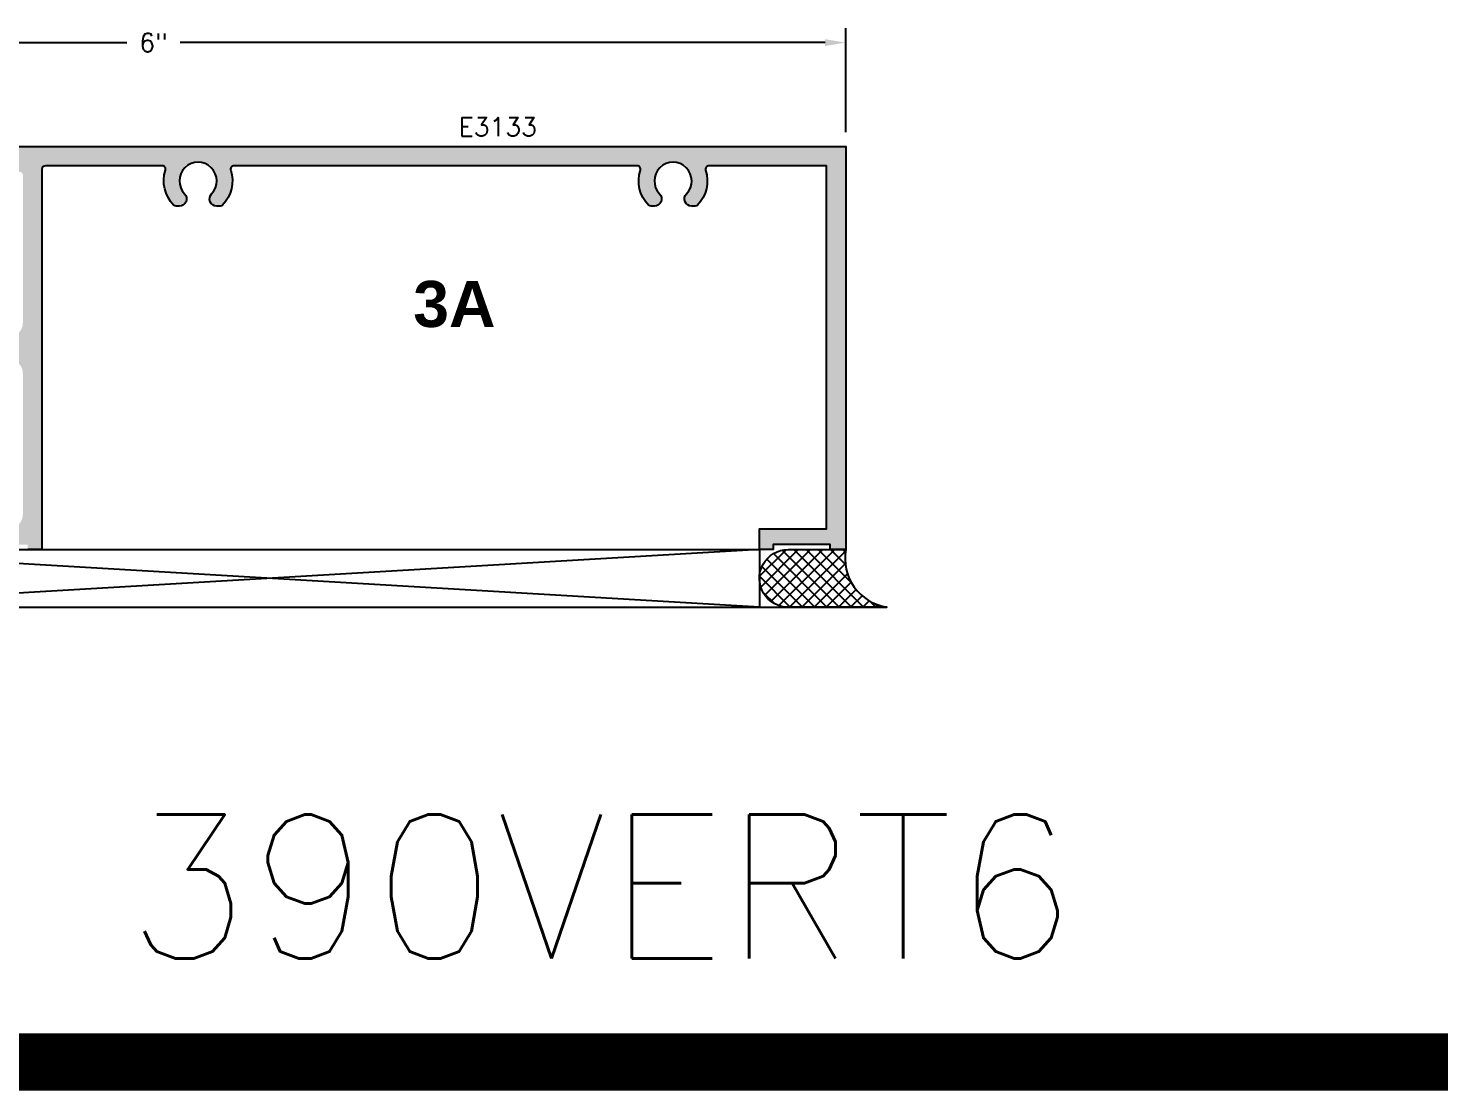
# Model space of a CAD drawing. Extents: x 0 to 139, y 0 to 39.
# Drawn here: x 90.22 to 96.35, y 14.5 to 19.12 of the extents above; entities that cross this region are included whole.
import ezdxf

# ---------------------------------------------------------------- set-up
doc = ezdxf.new("R2010")
doc.units = 0
doc.header["$MEASUREMENT"] = 0
doc.layers.get('DEFPOINTS').update_dxf_attribs({"linetype": 'CONTINUOUS'})
for name, color, linetype in [('R-ANNO-DIMS', 3, 'CONTINUOUS'), ('R-ANNO-TEXT', 6, 'CONTINUOUS'), ('R-DET3', 5, 'CONTINUOUS'), ('R-OTLN', 1, 'CONTINUOUS'), ('R-PAT1', 5, 'CONTINUOUS'), ('TITLE', 7, 'CONTINUOUS')]:
    doc.layers.add(name, color=color, linetype=linetype)
doc.styles.get("Standard").update_dxf_attribs({"font": 'simplex'})
doc.dimstyles.new('1X', dxfattribs={"dimtxt": 0.08, "dimasz": 0.09, "dimexe": 0.0625, "dimexo": 0.0625, "dimgap": 0.0625, "dimtad": 0, "dimdec": 5, "dimzin": 4, "dimtxsty": 'STANDARD', "dimcen": 0, "dimazin": 3, "dimtfac": 1, "dimtdec": 5, "dimtofl": 0, "dimtmove": 0, "dimatfit": 3, "dimtolj": 1, "dimtzin": 0})

# ---------------------------------------------------------------- blocks, each defined once
blk = doc.blocks.new('*D62')
at = {"layer": 'DEFPOINTS', "color": 0}
for p in [(93.76984885118493, 19.0561144800116), (87.77239611304392, 18.59182316405669), (93.76984885118493, 18.60423208819073)]:
    blk.add_point(p, dxfattribs=at)
at = {"layer": 'R-ANNO-DIMS', "color": 0}
for p, q in [((87.77239611304392, 18.65432316405669), (87.77239611304392, 19.1186144800116)), ((93.76984885118493, 18.66673208819073), (93.76984885118493, 19.1186144800116)), ((87.86239611304393, 19.0561144800116), (90.64803327549987, 19.0561144800116)), ((93.67984885118493, 19.0561144800116), (90.87969994216652, 19.0561144800116))]:
    blk.add_line(p, q, dxfattribs=at)
for points in [[(87.86239611304393, 19.0711144800116), (87.86239611304393, 19.0411144800116), (87.77239611304392, 19.0561144800116)], [(93.67984885118493, 19.0711144800116), (93.67984885118493, 19.0411144800116), (93.76984885118493, 19.0561144800116)]]:
    blk.add_solid(points, dxfattribs=at)
at = {"layer": 'R-ANNO-DIMS', "color": 0, "insert": (90.7638666088332, 19.0561144800116), "char_height": 0.08, "attachment_point": 5}
blk.add_mtext('\\A1;6"', dxfattribs=at)

msp = doc.modelspace()

# ---------------------------------------------------------------- hatches: boundary and pattern name
at = {"layer": 'R-PAT1'}
h = msp.add_hatch(dxfattribs=at)
h.set_pattern_fill('DOTS', color=256, scale=0.3, style=0)
h.set_pattern_definition([(0, (86.07644362898971, 15.41254877452055), (0.009375, 0.01875), [0, -0.01875])])
edge = h.paths.add_edge_path()
edge.add_line((89.07734885118494, 16.85423208819073), (89.07734885118494, 16.87623208819073))
edge.add_line((89.07734885118494, 16.87623208819073), (88.66634885118494, 16.87623208819073))
edge.add_line((88.66634885118494, 16.87623208819073), (88.66634885118494, 16.85423208819072))
edge.add_line((88.66634885118494, 16.85423208819073), (88.60434885118494, 16.85423208819073))
edge.add_line((88.60434885118494, 16.85423208819073), (88.60434885118494, 16.92323208819073))
edge.add_line((88.60434885118494, 16.92323208819072), (88.58934885118494, 16.90823208819073))
edge.add_line((88.58934885118494, 16.90823208819073), (88.55034885118494, 16.90823208819073))
edge.add_arc((88.55041838243493, 16.93930161944072), 0.03106960905272464, 180.1282233866437, 269.8717766133596, ccw=False)
edge.add_line((88.51934885118493, 16.93923208819073), (88.51934885118493, 16.95423208819073))
edge.add_line((88.51934885118493, 16.95423208819073), (88.44434885118493, 16.95423208819073))
edge.add_line((88.44434885118494, 16.95423208819073), (88.44434885118494, 17.07923208819073))
edge.add_line((88.44434885118494, 17.07923208819073), (88.53724885118494, 17.07923208819073))
edge.add_line((88.53724885118494, 17.07923208819073), (88.51934885118494, 17.11023208819073))
edge.add_line((88.51934885118493, 17.11023208819073), (88.53724885118493, 17.11023208819073))
edge.add_line((88.53724885118494, 17.11023208819073), (88.51934885118494, 17.14123208819073))
edge.add_line((88.51934885118493, 17.14123208819073), (88.53724885118493, 17.14123208819073))
edge.add_line((88.53724885118494, 17.14123208819073), (88.51934885118494, 17.17223208819073))
edge.add_line((88.51934885118493, 17.17223208819073), (88.53724885118493, 17.17223208819073))
edge.add_line((88.53724885118494, 17.17223208819073), (88.51934885118494, 17.20323208819072))
edge.add_line((88.51934885118493, 17.20323208819072), (88.53724885118493, 17.20323208819072))
edge.add_line((88.53724885118494, 17.20323208819072), (88.51934885118494, 17.23423208819072))
edge.add_line((88.51934885118493, 17.23423208819072), (88.53724885118493, 17.23423208819072))
edge.add_line((88.53724885118494, 17.23423208819072), (88.51934885118494, 17.26523208819072))
edge.add_line((88.51934885118493, 17.26523208819073), (88.51934885118493, 17.37523208819073))
edge.add_line((88.51934885118493, 17.37523208819073), (88.42734885118493, 17.37523208819073))
edge.add_arc((88.42729175898636, 17.44317499599214), 0.06794293178860612, 179.9518545591032, 270.0481454408983, ccw=False)
edge.add_line((88.35934885118493, 17.44323208819073), (88.35934885118493, 17.48023208819072))
edge.add_arc((88.37434885118493, 17.48023208819072), 0.01500000000000057, 0, 180, ccw=False)
edge.add_line((88.38934885118493, 17.48023208819072), (88.38934885118493, 17.44323208819073))
edge.add_line((88.38934885118493, 17.44323208819073), (88.51934885118493, 17.44323208819073))
edge.add_arc((88.5194560801006, 17.36333931710639), 0.07989284304350938, -0.07690008165559448, 90.0769000816556, ccw=False)
edge.add_line((88.59934885118493, 17.36323208819073), (88.59934885118493, 17.03723208819073))
edge.add_arc((88.69255744493493, 17.03744068194073), 0.09320882715818996, 180.1282233866513, 269.8717766133487)
edge.add_line((88.69234885118493, 16.94423208819072), (89.08834885118493, 16.94423208819072))
edge.add_line((89.08834885118493, 16.94423208819072), (89.10834885118493, 16.92423208819072))
edge.add_line((89.10834885118494, 16.92423208819073), (89.12834885118494, 16.94423208819073))
edge.add_line((89.12834885118494, 16.94423208819072), (90.13334885118493, 16.94423208819072))
edge.add_arc((90.13335670559107, 17.0072242337846), 0.06299214608354703, 269.9928558661525, 360.0071441338475)
edge.add_line((90.19634885118494, 17.00723208819073), (90.19634885118494, 17.61923208819073))
edge.add_arc((90.13352671378036, 17.61940995078614), 0.0628223891871608, 359.8377841117325, 450.1622158882658)
edge.add_line((90.13334885118493, 17.68223208819073), (89.99184885118494, 17.68223208819073))
edge.add_line((89.99184885118494, 17.68223208819073), (89.99184885118494, 17.63523208819073))
edge.add_line((89.99184885118494, 17.63523208819073), (89.96084885118493, 17.63523208819073))
edge.add_line((89.96084885118493, 17.63523208819073), (89.86684885118494, 17.66623208819072))
edge.add_line((89.86684885118494, 17.66623208819072), (89.86684885118494, 17.68223208819072))
edge.add_line((89.86684885118494, 17.68223208819073), (89.63334885118495, 17.68223208819073))
edge.add_arc((89.6333958208819, 17.6982790578877), 0.01604703843729277, 180.1677050413187, 269.8322949586876, ccw=False)
edge.add_arc((89.63339582088192, 17.69818511849375), 0.01604703843729589, 90.16770504132342, 179.8322949586702, ccw=False)
edge.add_line((89.63334885118493, 17.71423208819073), (89.64834885118493, 17.71423208819073))
edge.add_line((89.64834885118493, 17.71423208819073), (89.64834885118493, 17.74423208819073))
edge.add_line((89.64834885118493, 17.74423208819073), (89.63334885118493, 17.74423208819073))
edge.add_arc((89.6333958208819, 17.76027905788769), 0.01604703843729099, 180.1677050413124, 269.832294958694, ccw=False)
edge.add_arc((89.6333958208819, 17.76018511849376), 0.01604703843729055, 90.16770504130449, 179.8322949586892, ccw=False)
edge.add_line((89.63334885118493, 17.77623208819072), (89.86684885118494, 17.77623208819072))
edge.add_line((89.86684885118494, 17.77623208819072), (89.86684885118494, 17.79223208819072))
edge.add_line((89.86684885118494, 17.79223208819073), (89.96084885118493, 17.82323208819073))
edge.add_line((89.96084885118493, 17.82323208819073), (89.99184885118494, 17.82323208819073))
edge.add_line((89.99184885118494, 17.82323208819073), (89.99184885118494, 17.77623208819073))
edge.add_line((89.99184885118494, 17.77623208819072), (90.13334885118495, 17.77623208819072))
edge.add_arc((90.13335670559107, 17.8392242337846), 0.06299214608354836, 269.9928558661537, 360.007144133848)
edge.add_line((90.19634885118494, 17.83923208819073), (90.19634885118494, 18.48023208819072))
edge.add_arc((90.18132627053977, 18.48020950754557), 0.01502259761578824, 0.0861220001173086, 89.91387799988946)
edge.add_line((90.18134885118494, 18.49523208819073), (89.91034885118493, 18.49523208819073))
edge.add_arc((89.9103714318301, 18.48020950754557), 0.01502259761578824, 90.08612200011731, 179.9138779998827)
edge.add_line((89.89534885118493, 18.48023208819072), (89.89534885118493, 18.30723208819072))
edge.add_arc((89.88032627053977, 18.30725466883589), 0.01502259761579001, 270.08612200011726, 359.91387799988274, ccw=False)
edge.add_line((89.88034885118493, 18.29223208819073), (89.72234885118493, 18.29223208819073))
edge.add_arc((89.7223714318301, 18.30725466883589), 0.01502259761579002, 180.0861220001173, 269.9138779998759, ccw=False)
edge.add_line((89.70734885118493, 18.30723208819073), (89.70734885118493, 18.36633208819073))
edge.add_line((89.70734885118493, 18.36633208819072), (89.73234885118494, 18.38073208819073))
edge.add_line((89.73234885118494, 18.38073208819073), (89.75734885118494, 18.38073208819073))
edge.add_line((89.75734885118493, 18.38073208819073), (89.75734885118493, 18.34223208819073))
edge.add_line((89.75734885118493, 18.34223208819073), (89.84534885118494, 18.34223208819073))
edge.add_line((89.84534885118494, 18.34223208819073), (89.84534885118494, 18.55423208819073))
edge.add_line((89.84534885118494, 18.55423208819073), (89.75734885118494, 18.55423208819073))
edge.add_line((89.75734885118493, 18.55423208819073), (89.75734885118493, 18.51573208819073))
edge.add_line((89.75734885118493, 18.51573208819072), (89.73234885118494, 18.51573208819072))
edge.add_line((89.73234885118494, 18.51573208819072), (89.70734885118493, 18.53023208819072))
edge.add_line((89.70734885118493, 18.53023208819073), (89.70734885118493, 18.58923208819073))
edge.add_arc((89.7223714318301, 18.58920950754556), 0.01502259761578824, 90.08612200011731, 179.9138779998827, ccw=False)
edge.add_line((89.72234885118493, 18.60423208819073), (93.76984885118493, 18.60423208819073))
edge.add_line((93.76984885118493, 18.60423208819073), (93.76984885118493, 16.85423208819073))
edge.add_line((93.76984885118493, 16.85423208819073), (93.70184885118493, 16.85423208819073))
edge.add_line((93.70184885118493, 16.85423208819073), (93.70184885118493, 16.87623208819073))
edge.add_line((93.70184885118493, 16.87623208819073), (93.45484885118493, 16.87623208819073))
edge.add_line((93.45484885118493, 16.87623208819073), (93.45484885118493, 16.85423208819072))
edge.add_line((93.45484885118493, 16.85423208819073), (93.39484885118493, 16.85423208819073))
edge.add_line((93.39484885118493, 16.85423208819073), (93.39484885118493, 16.94423208819073))
edge.add_line((93.39484885118493, 16.94423208819072), (93.68684885118493, 16.94423208819072))
edge.add_line((93.68684885118493, 16.94423208819072), (93.68684885118493, 18.52123208819072))
edge.add_line((93.68684885118493, 18.52123208819072), (93.17574885118493, 18.52123208819072))
edge.add_arc((93.17583831246439, 18.50615023633888), 0.01508211717902021, 90.33985837267267, 197.4317714157017)
edge.add_arc((93.0200515108398, 18.45520054974287), 0.1488257223040172, -44.58379574902551, 18.178955547687792, ccw=False)
edge.add_arc((93.11520450729354, 18.36154641699917), 0.01531500904381074, 270.54002045963193, 315.0794017481255, ccw=False)
edge.add_line((93.11534885118493, 18.34623208819072), (93.10084885118494, 18.34623208819072))
edge.add_arc((93.10090314463977, 18.37749015251462), 0.03125811147615732, 136.182608279936, 269.9004806357495, ccw=False)
edge.add_arc((93.01989885118493, 18.45522256959116), 0.08100953402984638, 316.1801184852711, 583.8198815147289)
edge.add_arc((92.93889423257438, 18.37749009304661), 0.03125838726622469, -89.71658710764001, 43.817057722353184, ccw=False)
edge.add_line((92.93904885118494, 18.34623208819072), (92.92434885118494, 18.34623208819072))
edge.add_arc((92.92449319507634, 18.36154641699916), 0.01531500904380709, 224.9205982518697, 269.4599795403746, ccw=False)
edge.add_arc((93.02029686233038, 18.45535319219702), 0.1493966990424264, 161.9545166721651, 224.4503235291727, ccw=False)
edge.add_arc((92.86401900944674, 18.50626659060489), 0.0149655273385556, 341.9601420832004, 449.8857503149491)
edge.add_line((92.86404885118493, 18.52123208819073), (91.11324885118493, 18.52123208819073))
edge.add_arc((91.11333831246439, 18.50615023633888), 0.01508211717902153, 90.33985837266589, 197.4317714156949)
edge.add_arc((90.9575515108398, 18.45520054974286), 0.1488257223040179, -44.58379574902392, 18.178955547688588, ccw=False)
edge.add_arc((91.05270450729354, 18.36154641699916), 0.01531500904380697, 270.5400204596254, 315.0794017481303, ccw=False)
edge.add_line((91.05284885118493, 18.34623208819072), (91.03834885118494, 18.34623208819072))
edge.add_arc((91.03840314463977, 18.37749015251462), 0.03125811147615732, 136.182608279936, 269.90048063574625, ccw=False)
edge.add_arc((90.95739885118493, 18.45522256959116), 0.08100953402984638, 316.1801184852711, 583.8198815147289)
edge.add_arc((90.8763945577301, 18.37749015251462), 0.03125811147615692, -89.90048063574949, 43.81739172006388, ccw=False)
edge.add_line((90.87644885118493, 18.34623208819072), (90.86184885118493, 18.34623208819072))
edge.add_arc((90.86199319507634, 18.36154641699916), 0.01531500904380353, 224.9205982518627, 269.45997954037784, ccw=False)
edge.add_arc((90.95779686233038, 18.45535319219702), 0.1493966990424242, 161.954516672164, 224.4503235291724, ccw=False)
edge.add_arc((90.80151900944674, 18.50626659060489), 0.01496552733855489, 341.9601420831978, 449.8857503149457)
edge.add_line((90.80154885118493, 18.52123208819073), (90.29434885118494, 18.52123208819073))
edge.add_arc((90.2943714318301, 18.50620950754556), 0.01502259761578646, 90.08612200011054, 179.9138779998895)
edge.add_line((90.27934885118493, 18.50623208819073), (90.27934885118493, 16.85423208819073))
edge.add_line((90.27934885118493, 16.85423208819073), (90.21734885118494, 16.85423208819073))
edge.add_line((90.21734885118494, 16.85423208819073), (90.21734885118494, 16.87623208819073))
edge.add_line((90.21734885118494, 16.87623208819073), (89.61334885118494, 16.87623208819073))
edge.add_line((89.61334885118494, 16.87623208819073), (89.61334885118494, 16.85423208819072))
edge.add_line((89.61334885118494, 16.85423208819073), (89.55134885118494, 16.85423208819073))
edge.add_line((89.55134885118494, 16.85423208819073), (89.55134885118494, 16.87623208819073))
edge.add_line((89.55134885118494, 16.87623208819073), (89.13934885118495, 16.87623208819073))
edge.add_line((89.13934885118493, 16.87623208819073), (89.13934885118493, 16.85423208819072))
edge.add_line((89.13934885118493, 16.85423208819073), (89.07734885118494, 16.85423208819073))
h = msp.add_hatch(dxfattribs=at)
h.set_pattern_fill('ANSI37', color=256, scale=0.3, style=0)
h.set_pattern_definition([(45, (86.07644362898971, 15.41254877452055), (-0.02651650429449553, 0.02651650429449553), []), (135, (86.07644362898971, 15.41254877452055), (-0.02651650429449553, -0.02651650429449553), [])])
h.paths.add_polyline_path([(93.5165041564348, 16.60427684413499, -0.9867083493600021), (93.51984885118493, 16.85423208819073), (93.76984885118493, 16.85423208819073, 0.4190737917703261), (93.94844739997656, 16.60427684413499)])

# ---------------------------------------------------------------- linework, layer by layer
at = {"layer": 'R-DET3'}
msp.add_lwpolyline([(89.13934885118493, 16.60427684413499), (93.39484885118493, 16.60427684413499), (89.13934885118493, 16.85423208819073), (93.39484885118493, 16.85423208819073)], close=True, dxfattribs=at)
for points in [[(90.27934885118493, 16.85423208819073), (93.39484885118493, 16.85423208819073), (93.39484885118493, 16.60427684413499)], [(87.74645102171893, 16.60427684413499), (93.94844739997656, 16.60427684413499)]]:
    msp.add_lwpolyline(points, dxfattribs=at)
at = {"layer": 'R-OTLN'}
msp.add_lwpolyline([(89.72234885118493, 18.60423208819073), (93.76984885118493, 18.60423208819073), (93.76984885118493, 16.85423208819073), (93.70184885118493, 16.85423208819073), (93.70184885118493, 16.87623208819073), (93.45484885118493, 16.87623208819073), (93.45484885118493, 16.85423208819073), (93.39484885118493, 16.85423208819073), (93.39484885118493, 16.94423208819072), (93.68684885118493, 16.94423208819072), (93.68684885118493, 18.52123208819072), (93.17574885118493, 18.52123208819073, 0.5045445312977439), (93.16144885118494, 18.50163208819072, -0.2809119616226688), (93.12604885118493, 18.35073208819072, -0.1968238501096075), (93.11534885118493, 18.34623208819072), (93.10084885118494, 18.34623208819072, -0.6601166894573879), (93.07834885118494, 18.39913208819073, 2.345594789226382), (92.96144885118493, 18.39913208819073, -0.6589631787015283), (92.93904885118494, 18.34623208819072), (92.92434885118494, 18.34623208819072, -0.1968238501096495), (92.91364885118493, 18.35073208819072, -0.279655693876147), (92.87824885118494, 18.50163208819072, 0.50911665156887), (92.86404885118493, 18.52123208819073), (91.11324885118493, 18.52123208819073, 0.5045445312977439), (91.09894885118493, 18.50163208819072, -0.2809119616226655), (91.06354885118493, 18.35073208819072, -0.1968238501096495), (91.05284885118493, 18.34623208819072), (91.03834885118494, 18.34623208819072, -0.6601166894573675), (91.01584885118494, 18.39913208819073, 2.345594789226382), (90.89894885118494, 18.39913208819073, -0.6601166894573879), (90.87644885118493, 18.34623208819072), (90.86184885118493, 18.34623208819072, -0.1968238501097007), (90.85114885118493, 18.35073208819072, -0.2796556938761502), (90.81574885118494, 18.50163208819072, 0.50911665156887), (90.80154885118493, 18.52123208819073), (90.29434885118494, 18.52123208819073, 0.4133333333333867), (90.27934885118493, 18.50623208819073), (90.27934885118493, 16.85423208819073), (90.21734885118494, 16.85423208819073)], format="xyb", dxfattribs=at)
at = {"layer": 'R-PAT1'}
msp.add_lwpolyline([(93.52319354593503, 16.60427684413499, -1.013470698457696), (93.51984885118493, 16.85423208819073), (93.76984885118493, 16.85423208819073, 0.4190737917703182), (93.94844739997656, 16.60427684413499), (93.52330376436433, 16.60427684413499)], format="xyb", dxfattribs=at)
at = {"layer": 'TITLE', "const_width": 0.25}
msp.add_lwpolyline([(0, 14.62895019504157), (138.6580004981786, 14.62895019504157)], dxfattribs=at)
msp.add_lwpolyline([(0, 14.62895019504157), (138.6580004981786, 14.62895019504157)], dxfattribs=at)

# ---------------------------------------------------------------- texts
at = {"layer": 'R-ANNO-TEXT', "insert": (92.42880982999444, 18.65018520715025), "char_height": 0.08, "attachment_point": 9}
msp.add_mtext('\\A1;E3133', dxfattribs=at)
at = {"layer": 'R-ANNO-TEXT', "insert": (91.89167608956491, 18.02132488975121, 6.210692218000771), "char_height": 0.2, "width": 0.3973, "attachment_point": 1}
msp.add_mtext('{\\fArial|b1|i0|c0|p34;3A}', dxfattribs=at)
at = {"layer": 'TITLE'}
msp.add_text('390SILL6 / 390VERT6', height=0.625, dxfattribs=at).set_placement((85.39447903112867, 15.0786856836844))

# ---------------------------------------------------------------- dimensions: what is measured, and where the dimension line sits
at = {"layer": 'R-ANNO-DIMS'}
dim = msp.add_linear_dim(base=(93.76984885118493, 19.0561144800116), p1=(87.77239611304392, 18.59182316405669), p2=(93.76984885118493, 18.60423208819073), text='6"', dimstyle='1X', override={"dimpost": '"'}, dxfattribs=at)
dim.commit()
dim.dimension.update_dxf_attribs({"geometry": '*D62', "text_midpoint": (90.7638666088332, 19.0561144800116), "dimtype": 160})

doc.saveas('drawing.dxf')
